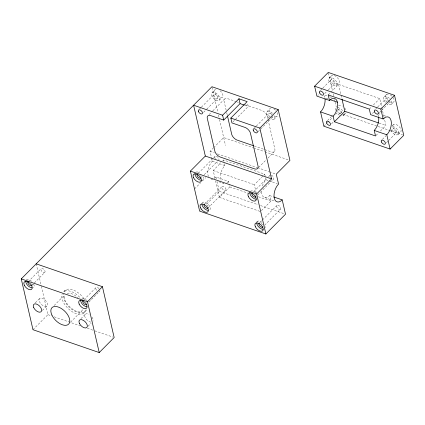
<?xml version="1.0" encoding="UTF-8"?>
<svg xmlns="http://www.w3.org/2000/svg" width="425" height="425" viewBox="0 0 425 425"><rect width="100%" height="100%" fill="white"/><g stroke="black" fill="none" stroke-linecap="round" stroke-linejoin="round"><path stroke-width="0.32" stroke-dasharray="2.12 1.59" d="M212.139 92.682L215.199 89.601M28.162 281.748L41.204 268.611M199.548 109.06L200.935 107.658M201.402 107.19L213.918 94.584M31.716 285.542L44.758 272.404A2.603 1.434 44.8 0 0 43.074 268.781A2.603 1.434 44.8 0 0 41.113 270.332A2.603 1.434 44.8 0 0 44.758 272.404M203.564 112.386L206.343 109.586M206.805 109.119L217.467 98.377A2.603 1.434 44.8 0 0 215.783 94.754A2.603 1.434 44.8 0 0 213.823 96.305A2.603 1.434 44.8 0 0 217.467 98.377M219.247 100.273A5.206 2.869 44.8 0 0 215.879 93.032A5.206 2.869 44.8 0 0 211.958 96.13A5.206 2.869 44.8 0 0 219.247 100.273L222.302 97.192M209.058 114.638L212.33 111.345M212.798 110.872L224.485 99.099M35.254 302.876L39.695 298.403M42.357 310.468L46.798 305.995A5.206 2.869 44.8 0 0 43.43 298.754A5.206 2.869 44.8 0 0 39.509 301.851A5.206 2.869 44.8 0 0 46.798 305.995M65.264 290.179L63.58 291.874A14.641 8.07 44.8 0 1 80.782 298.467M232.884 121.975L248.28 106.463L247.44 102.829M54.156 305.522L64.664 294.929M32.985 329.71L47.919 314.659L41.236 285.712M208.447 176.572A10.413 5.722 -71 0 1 212.33 161.234L210.04 151.305L213.222 148.097M213.679 147.64L223.688 137.551L253.061 147.688M198.305 173.283L213.254 158.227M213.722 157.755L215.119 156.342M204.197 174.728L217.271 161.548M267.001 111.616L270.061 108.529M83.959 299.742L96.066 287.539A2.603 1.434 44.8 0 1 98.972 288.543M254.41 127.994L255.797 126.592M256.264 126.124L268.781 113.512M194.512 188.918L200.573 182.814M202.438 180.933L205.705 177.645M214.965 178.197L213.191 170.521L220.894 162.759M222.705 160.932L223.608 160.023L264.733 174.208L266.013 179.754A10.413 5.722 -71 0 0 262.22 186.426M88.905 302.127L99.62 291.332M257.959 131.787L260.275 129.45M260.743 128.982L272.329 117.305M70.598 322.134L81.563 311.084M274.104 119.202L277.164 116.121M83.56 313.22L85.244 311.525M80.947 318.644L85.388 314.171M329.279 77.887L331.574 75.576M204.329 204.356L222.078 186.474M200.573 210.178L202.443 208.298M216.984 181.379L219.279 191.335L206.189 204.526A2.603 1.434 44.8 0 0 205.647 204.276M320.609 90.312L322.426 88.48M322.883 88.023L331.059 79.783M88.049 326.235L91.162 323.101M207.883 208.149L225.627 190.267A2.603 1.434 44.8 0 0 223.943 186.644A2.603 1.434 44.8 0 0 221.983 188.195A2.603 1.434 44.8 0 0 225.627 190.267M259.898 211.374L219.401 197.402L229.819 186.904L229.245 184.439M324.615 93.649L327.797 90.445M328.249 89.988L334.608 83.576A2.603 1.434 44.8 0 0 332.924 79.958A2.603 1.434 44.8 0 0 330.963 81.51A2.603 1.434 44.8 0 0 334.608 83.576M336.388 85.478A5.206 2.869 44.8 0 0 333.019 78.237A5.206 2.869 44.8 0 0 329.099 81.334A5.206 2.869 44.8 0 0 336.388 85.478L338.683 83.162M328.19 94.902L330.453 92.623M330.91 92.167L338.608 84.405L379.727 98.595L381.65 106.919M258.613 167.482L266.092 159.943M267.962 158.063L274.507 151.465M256.233 193.03L254.315 184.705L263.373 175.578M263.824 175.121L264.733 174.208M253.635 191.744L266.714 178.569M268.579 176.683L269.981 175.275A2.603 1.434 44.8 0 0 270.204 177.544M327.563 120.44L333.014 114.947M323.861 126.214L325.683 124.382M327.5 122.549L332.504 117.507M335.692 114.298L337.508 112.46L342.513 114.187M257.656 195.07L273.535 179.068M331.574 123.776L333.843 121.486M343.342 115.605L345.637 113.294M261.423 210.678L270.938 201.094L269.657 195.548A10.413 5.722 -71 0 1 261.481 190.326M256.658 222.153L257.412 221.388M369.309 109.092L371.578 106.813M373.389 104.986L379.727 98.595M385.433 102.398A5.206 2.869 44.8 0 1 384.142 96.815L386.437 94.504M259.192 223.284L261.991 220.463M262.459 219.991L276.941 205.403M375.923 108.784L377.288 107.408M377.74 106.951L385.921 98.717M264.61 225.197L280.489 209.196A2.603 1.434 44.8 0 0 278.805 205.578A2.603 1.434 44.8 0 0 276.845 207.124A2.603 1.434 44.8 0 0 280.489 209.196M379.477 112.577L381.294 110.75M381.751 110.287L389.47 102.51M391.244 104.407L393.539 102.096M375.966 135.522L378.654 132.812M380.449 131.006L385.932 125.476L384.163 117.799M392.015 126.023L393.391 124.637M382.426 139.368L386.059 135.708M390.602 131.134L392.875 128.844M386.431 142.71L388.248 140.877M388.705 140.42L396.424 132.637A2.603 1.434 44.8 0 0 394.74 129.019A2.603 1.434 44.8 0 0 392.785 130.565A2.603 1.434 44.8 0 0 396.424 132.637M398.204 134.534L400.499 132.223A5.206 2.869 44.8 0 0 397.131 124.982A5.206 2.869 44.8 0 0 393.21 128.079A5.206 2.869 44.8 0 0 400.499 132.223M324.764 95.099L327.154 95.928M329.545 96.751L332.536 97.782M377.846 113.417L380.832 114.447M383.823 115.483L386.219 116.307M327.845 98.876L324.854 97.846A10.413 5.722 -71 0 0 324.174 96.013M379.079 123.112L385.932 125.476M343.134 114.405L377.506 126.262M378.128 126.48L390.001 130.576M390.628 130.788L402.502 134.884M236.597 101.761L227.237 98.526A5.854 3.23 44.8 0 0 224.033 101.054L226.567 112.025M237.219 101.973L238.468 102.404M245.337 104.773L262.188 110.59A5.854 3.23 44.8 0 1 267.208 115.956L267.803 118.538M244.752 105.246L248.28 106.463M254.278 146.009L271.756 152.038A5.854 3.23 44.8 0 0 274.954 149.51L267.957 119.181M253.683 147.9L264.308 151.566M264.934 151.783L289.303 160.193M210.04 151.305L214.413 152.814M217.536 153.893L256.907 167.477M257.529 167.694L268.781 171.572M269.402 171.79L275.655 173.947M212.33 161.234L224.889 165.569A10.413 5.722 -71 0 0 221.005 180.907M266.013 179.754L268.403 180.583M268.998 180.79L277.376 183.674M213.191 170.521L254.315 184.705M214.333 178.351A10.413 5.722 -71 0 0 215.974 177.023L228.538 181.358L229.107 183.823M269.657 195.548L273.243 196.786M211.113 179.068L212.909 179.69M218.891 181.751L223.678 183.403A10.413 5.722 -71 0 1 222.323 182.75M264.796 197.593L274.364 200.898M229.819 186.904L247.871 193.131M258.458 196.786L270.938 201.094M219.279 191.335L258.023 204.701M260.525 205.562L284.893 213.972M47.919 314.659L51.042 315.738M54.166 316.816L80.415 325.874M87.284 328.243L94.159 330.618M94.786 330.831L112.907 337.089M381.799 107.557L384.014 117.157M338.608 84.405L342.008 99.131M328.419 73.079L332.594 91.157M333.189 93.739L333.784 96.321M334.528 99.551L334.98 101.485M335.128 102.133L336.318 107.297M226.716 112.673L227.311 115.255M212.102 87.369L217.898 112.46M218.492 115.032L219.38 118.894M219.528 119.537L225.51 145.446M223.608 160.023L223.895 161.256M224.464 163.721L224.889 165.569M215.974 177.023L216.405 178.888M215.555 180.758L219.401 197.402M36.183 263.835L41.087 285.069M99.944 290.631A2.603 1.434 44.8 0 1 99.264 291.502M96.709 290.328A2.603 1.434 44.8 0 1 96.066 287.539M81.956 298.451A5.206 2.869 44.8 0 1 87.067 300.788M86.668 302.749A2.603 1.434 44.8 0 1 86.859 303.285M261.056 223.46A2.603 1.434 44.8 0 1 262.836 225.356M215.342 158.615A2.603 1.434 44.8 0 1 216.442 156.267A2.603 1.434 44.8 0 1 218.907 159.843M200.701 175.753A2.603 1.434 44.8 0 1 201.206 176.832M271.304 175.196A2.603 1.434 44.8 0 1 273.737 177.618A2.603 1.434 44.8 0 1 272.733 179.26M255.563 194.682A2.603 1.434 44.8 0 1 256.068 195.766M33.676 283.996A5.206 2.869 44.8 0 1 32.783 287.773M26.387 279.852A5.206 2.869 44.8 0 1 31.886 281.536M31.806 283.82A2.603 1.434 44.8 0 1 32.045 284.84M228.538 181.358A10.413 5.722 -71 0 1 226.892 182.686M206.736 204.898A2.603 1.434 44.8 0 1 207.974 206.428M272.611 116.121A2.603 1.434 44.8 0 1 271.527 117.497M269.923 116.763A2.603 1.434 44.8 0 1 268.648 113.645A2.603 1.434 44.8 0 1 271.687 114.516M274.29 115.759A5.206 2.869 44.8 0 1 270.369 118.857M268.945 117.831A5.206 2.869 44.8 0 1 266.82 111.786A5.206 2.869 44.8 0 1 272.818 113.618M277.35 112.673A5.206 2.869 44.8 0 1 273.429 115.77M272 114.745A5.206 2.869 44.8 0 1 270.767 108.2M273.796 108.88A5.206 2.869 44.8 0 1 275.878 110.537M220.017 90.684A5.206 2.869 44.8 0 1 222.488 97.022A5.206 2.869 44.8 0 1 216.187 94.844A5.206 2.869 44.8 0 1 215.905 89.266M85.345 309.894A14.641 8.07 44.8 0 1 71.134 311.015A14.641 8.07 44.8 0 1 62.273 293.542M82.609 309.751A11.714 6.455 44.8 0 1 70.72 308.64A11.714 6.455 44.8 0 1 64.531 295.343M67.171 293.261A11.714 6.455 44.8 0 1 77.802 297.654M86.551 309.857A14.641 8.07 44.8 0 1 73.196 309.581A14.641 8.07 44.8 0 1 63.421 294.121M63.957 291.842A14.641 8.07 44.8 0 1 73.196 289.935A14.641 8.07 44.8 0 1 84.649 299.774M250.458 191.261A5.206 2.869 44.8 0 1 255.956 192.945M256.95 221.983A5.206 2.869 44.8 0 1 262.236 222.472M265.078 226.599A5.206 2.869 44.8 0 1 265.173 227.577M202.884 176.471A5.206 2.869 44.8 0 1 201.992 180.253M196.302 171.998A5.206 2.869 44.8 0 1 199.336 172.678M202.087 203.049A5.206 2.869 44.8 0 1 207.883 203.984A5.206 2.869 44.8 0 1 209.658 210.046M90.886 322.145A5.206 2.869 44.8 0 1 84.83 316.545A5.206 2.869 44.8 0 1 89.123 314.521M92.044 317.22A5.206 2.869 44.8 0 1 92.958 321.167M389.752 101.32A2.603 1.434 44.8 0 1 388.152 102.584M387.063 101.968A2.603 1.434 44.8 0 1 385.788 98.85A2.603 1.434 44.8 0 1 388.827 99.716M346.099 112.699A5.206 2.869 44.8 0 1 344.027 113.677M341.902 112.944A5.206 2.869 44.8 0 1 338.348 109.151M338.534 105.703A5.206 2.869 44.8 0 1 342.268 106.053M344.648 108.046A5.206 2.869 44.8 0 1 346.194 110.92M343.995 114.203A5.206 2.869 44.8 0 1 340.701 115.759M339.607 115.255A5.206 2.869 44.8 0 1 336.945 112.912M335.676 110.394A5.206 2.869 44.8 0 1 336.239 108.014M337.843 107.631A5.206 2.869 44.8 0 1 342.895 111.063M340.76 113.9A2.603 1.434 44.8 0 1 337.684 110.617M337.779 110.208A2.603 1.434 44.8 0 1 340.154 110.261A2.603 1.434 44.8 0 1 341.891 113.007M392.705 126.56A5.206 2.869 44.8 0 1 398.384 131.091A5.206 2.869 44.8 0 1 396.594 134.922A5.206 2.869 44.8 0 1 390.915 130.39M393.093 97.553A5.206 2.869 44.8 0 1 393.805 101.83A5.206 2.869 44.8 0 1 389.805 101.745M388.721 101.007A5.206 2.869 44.8 0 1 385.783 95.907A5.206 2.869 44.8 0 1 389.077 94.35M390.171 94.855A5.206 2.869 44.8 0 1 391.935 96.188M391.43 100.959A5.206 2.869 44.8 0 1 387.51 104.056M384.142 96.815A5.206 2.869 44.8 0 1 389.959 98.823M377.852 114.537A10.413 5.722 -71 0 1 378.532 116.37M372.236 113.31A10.413 5.722 -71 0 1 373.894 112.614M317.725 95.381A10.413 5.722 -71 0 1 318.559 94.791M334.215 75.422A5.206 2.869 44.8 0 1 339.24 82.323A5.206 2.869 44.8 0 1 332.562 80.819A5.206 2.869 44.8 0 1 333.184 75.188"/><path stroke-width="0.64" d="M36.183 263.835L102.425 286.689L114.155 337.519L99.222 352.564L32.985 329.71L21.25 278.885L211.953 86.727L278.194 109.581L289.93 160.406L276.277 174.16L278.572 184.089A10.413 5.722 -71 0 0 274.778 190.761L274.183 193.375A10.413 5.722 -71 0 0 276.006 201.269L277.355 201.928A10.413 5.722 -71 0 0 282.216 199.877L285.52 214.189L265.88 233.978L199.638 211.124L190.4 171.094L205.333 156.049L193.598 105.219L222.604 115.233L223.725 120.078L210.407 115.483A5.854 3.23 44.8 0 0 207.209 118.012L214.954 151.566A5.854 3.23 44.8 0 0 219.975 156.931L254.926 168.991A5.854 3.23 44.8 0 0 258.129 166.462L250.383 132.908A5.854 3.23 44.8 0 0 245.358 127.543L231.949 122.915L230.828 118.07L247.159 101.618L238.935 98.775L222.604 115.233M223.725 120.078L240.056 103.626L238.935 98.775M99.222 352.564L87.492 301.739L102.425 286.689M265.88 233.978L256.636 193.954L271.57 178.904L259.84 128.079L278.194 109.581M378.638 116.896A10.413 5.722 -71 0 1 374.234 130.427L375.519 135.973L334.395 121.789L333.115 116.243A10.413 5.722 -71 0 0 337.413 102.181A10.413 5.722 -71 0 0 329.471 100.449L316.912 96.119L314.622 86.19L328.27 72.436L394.512 95.29L403.75 135.32L390.102 149.074L323.861 126.214L320.556 111.908A10.413 5.722 -71 0 0 325.04 98.929M334.395 121.789L344.813 111.292L342.008 99.131M390.102 149.074L386.798 134.762A10.413 5.722 -71 0 0 391.09 120.7A10.413 5.722 -71 0 0 383.148 118.973L380.858 109.044L394.512 95.29M314.622 86.19L380.858 109.044M330.236 99.705L337.413 102.181M383.148 118.973L370.589 114.638L369.309 109.092L328.19 94.902L329.471 100.449M344.813 111.292L378.457 122.899M320.556 111.908L333.115 116.243M374.234 130.427L386.798 134.762M240.056 103.626L244.168 105.044M230.828 118.07L259.84 128.079M253.656 145.791L236.805 139.979A5.854 3.23 44.8 0 1 231.779 134.608L227.46 115.897M205.333 156.049L271.57 178.904M273.843 196.993L282.216 199.877M190.4 171.094L256.636 193.954M21.25 278.885L87.492 301.739M86.578 304.475A2.603 1.434 44.8 0 1 83.672 303.471A2.603 1.434 44.8 0 1 83.024 300.677M86.748 306.754A5.206 2.869 44.8 0 1 80.596 300.183M262.974 226.785A2.603 1.434 44.8 0 1 260.079 226.318A2.603 1.434 44.8 0 1 259.192 223.284M201.158 177.724A2.603 1.434 44.8 0 1 198.257 177.257A2.603 1.434 44.8 0 1 197.375 174.223M256.02 196.653A2.603 1.434 44.8 0 1 253.119 196.185A2.603 1.434 44.8 0 1 252.232 193.157M31.949 285.249A2.603 1.434 44.8 0 1 29.049 284.782A2.603 1.434 44.8 0 1 28.162 281.748M31.886 287.826A5.206 2.869 44.8 0 1 25.734 281.254M208.112 207.852A2.603 1.434 44.8 0 1 204.972 207.145A2.603 1.434 44.8 0 1 204.68 204.186M255.956 199.235A5.206 2.869 44.8 0 1 249.804 192.663M262.91 229.362A5.206 2.869 44.8 0 1 256.758 222.79M201.094 180.301A5.206 2.869 44.8 0 1 194.942 173.729M208.048 210.433A5.206 2.869 44.8 0 1 201.896 203.862M79.172 304.135A5.206 2.869 44.8 0 0 86.461 308.279A5.206 2.869 44.8 0 0 83.093 301.038A5.206 2.869 44.8 0 0 79.172 304.135M24.31 285.207A5.206 2.869 44.8 0 0 31.599 289.351A5.206 2.869 44.8 0 0 28.231 282.11A5.206 2.869 44.8 0 0 24.31 285.207M33.734 307.668A5.206 2.869 44.8 0 0 41.023 311.812A5.206 2.869 44.8 0 0 37.655 304.571A5.206 2.869 44.8 0 0 33.734 307.668M255.34 226.743A5.206 2.869 44.8 0 0 262.623 230.887A5.206 2.869 44.8 0 0 259.255 223.646A5.206 2.869 44.8 0 0 255.34 226.743M200.478 207.809A5.206 2.869 44.8 0 0 207.761 211.953A5.206 2.869 44.8 0 0 204.398 204.712A5.206 2.869 44.8 0 0 200.478 207.809M193.518 177.682A5.206 2.869 44.8 0 0 200.807 181.826A5.206 2.869 44.8 0 0 197.439 174.585A5.206 2.869 44.8 0 0 193.518 177.682M248.381 196.61A5.206 2.869 44.8 0 0 255.669 200.754A5.206 2.869 44.8 0 0 252.301 193.513A5.206 2.869 44.8 0 0 248.381 196.61M79.433 323.436A5.206 2.869 44.8 0 0 86.721 327.579A5.206 2.869 44.8 0 0 83.353 320.338A5.206 2.869 44.8 0 0 79.433 323.436M253.39 130.65A2.603 1.434 44.8 0 0 257.035 132.722A2.603 1.434 44.8 0 0 255.351 129.099A2.603 1.434 44.8 0 0 253.39 130.65M198.528 111.717A2.603 1.434 44.8 0 0 202.173 113.788A2.603 1.434 44.8 0 0 200.488 110.171A2.603 1.434 44.8 0 0 198.528 111.717M51.914 315.116A11.714 6.455 44.8 0 0 68.313 324.44A11.714 6.455 44.8 0 0 60.732 308.146A11.714 6.455 44.8 0 0 51.914 315.116M374.473 111.881A2.603 1.434 44.8 0 0 378.117 113.953A2.603 1.434 44.8 0 0 376.433 110.33A2.603 1.434 44.8 0 0 374.473 111.881M326.565 123.08A2.603 1.434 44.8 0 0 330.209 125.152A2.603 1.434 44.8 0 0 328.525 121.529A2.603 1.434 44.8 0 0 326.565 123.08M319.611 92.948A2.603 1.434 44.8 0 0 323.255 95.019A2.603 1.434 44.8 0 0 321.571 91.402A2.603 1.434 44.8 0 0 319.611 92.948M381.427 142.008A2.603 1.434 44.8 0 0 385.071 144.08A2.603 1.434 44.8 0 0 383.387 140.462A2.603 1.434 44.8 0 0 381.427 142.008"/></g></svg>
